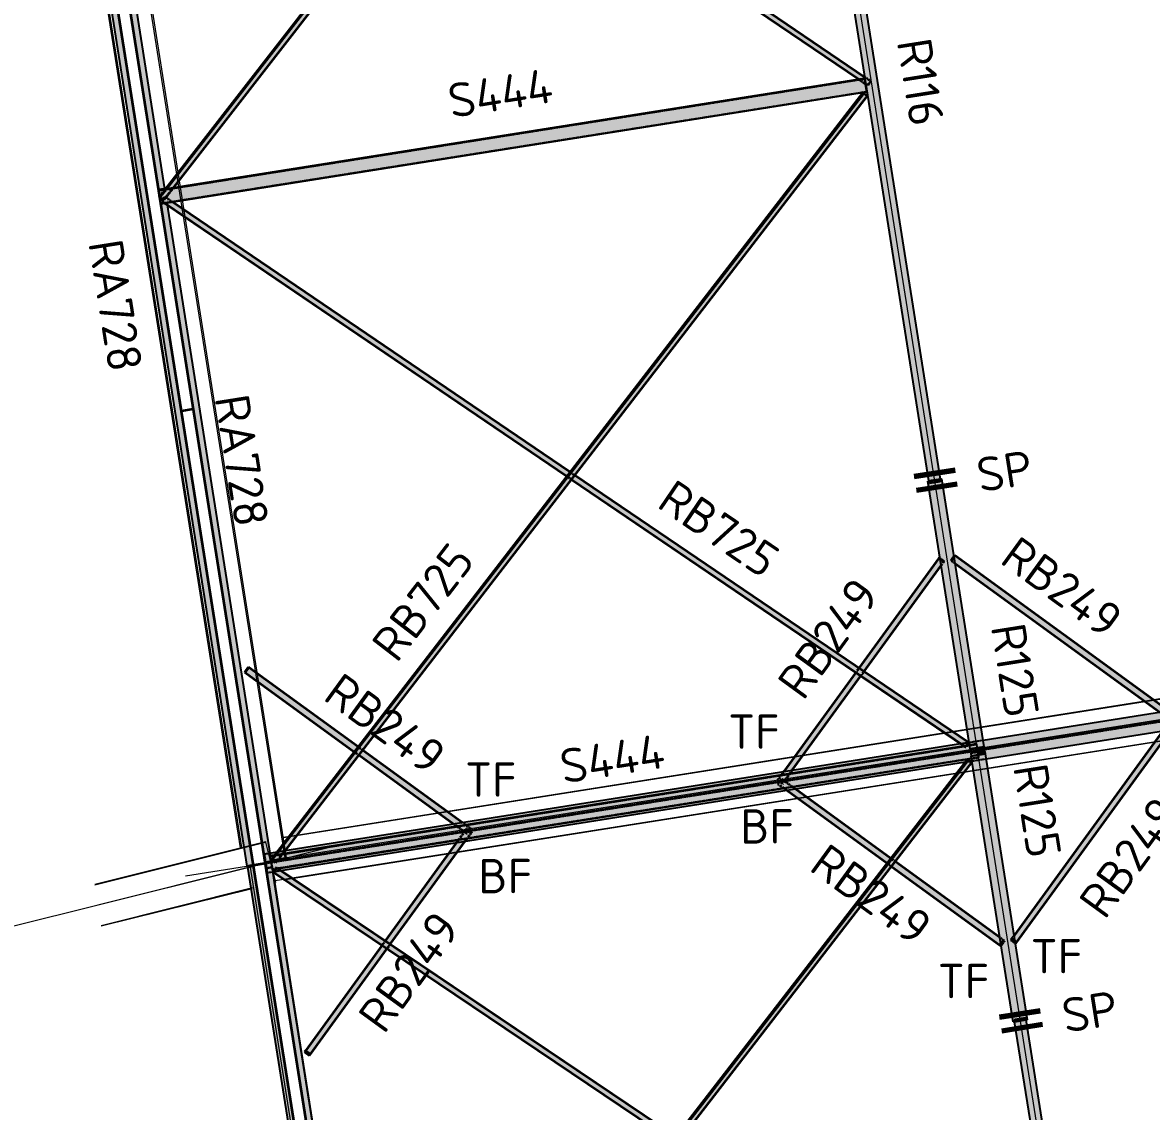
# Model space of a CAD drawing. Header units: millimetres. Extents: x 665 to 246729, y 5858 to 4056708.
# Drawn here: x 29510 to 45944, y 4015162 to 4031016 of the extents above; entities that cross this region are included whole.
import ezdxf

# ---------------------------------------------------------------- set-up
doc = ezdxf.new("R2010")
doc.units = ezdxf.units.MM
doc.linetypes.add('Dash', pattern=[7, 5, -2])
for name, color, linetype, lineweight in [('A-000-T_TEXT', 231, 'Continuous', 13), ('A-200-M_WALL_EXT', 113, 'Continuous', 13), ('A-270-M_ROOF', 132, 'Continuous', 13), ('S-280-A_STRUCT_FRAME', 2, 'Continuous', 18), ('S-280-M_STRUCT_FRAME', 12, 'Continuous', 13), ('Z-000-T_TEXT', 131, 'Continuous', 25), ('Z-030-M_GRID', 191, 'Continuous', 13)]:
    doc.layers.add(name, color=color, linetype=linetype, lineweight=lineweight)
doc.styles.add('ISOCPEUR_3', font='isocpeur.ttf', dxfattribs={"height": 500})

# ---------------------------------------------------------------- blocks, each defined once
blk = doc.blocks.new('Ridge Capping - Ridge Capping-1882401-S6_001 - UPPER ROOF FRAMING - PART 3')
at = {"layer": 'A-270-M_ROOF', "color": 253, "lineweight": 5}
for p, q in [((-2322602, 4019156), (-2233048, 4033309)), ((-2322601, 4019148), (-2233037, 4033303)), ((-2232990, 4033007), (-2322795, 4018815)), ((-2322722, 4018524), (-2232943, 4032712)), ((-2322607, 4018534), (-2232952, 4032702)), ((-2325349, 4018471), (-2322863, 4019090)), ((-2325348, 4018463), (-2322861, 4019083)), ((-2322863, 4019090), (-2322861, 4019083)), ((-2322861, 4019083), (-2322789, 4018793)), ((-2323096, 4018717), (-2325301, 4018167)), ((-2322789, 4018793), (-2322792, 4018793)), ((-2322789, 4018793), (-2322717, 4018502)), ((-2325254, 4017870), (-2323049, 4018420)), ((-2325253, 4017862), (-2323057, 4018409)), ((-2322742, 4018496), (-2322717, 4018502)), ((-2322738, 4018489), (-2322715, 4018495)), ((-2322717, 4018502), (-2322715, 4018495))]:
    blk.add_line(p, q, dxfattribs=at)
blk = doc.blocks.new('Roof Gutters1 - Roof Gutters-1884510-S6_001 - UPPER ROOF FRAMING - PART 3')
at = {"layer": 'A-270-M_ROOF', "color": 253, "lineweight": 5}
for p, q in [((-2326039, 4036756), (-2326019, 4036760)), ((-2326019, 4036760), (-2325425, 4036854)), ((-2323207, 4019005), (-2326019, 4036760)), ((-2325425, 4036854), (-2325405, 4036856)), ((-2322574, 4018852), (-2325425, 4036854)), ((-2322554, 4018854), (-2325405, 4036856)), ((-2323226, 4019000), (-2325460, 4033101)), ((-2322795, 4018817), (-2322575, 4018852)), ((-2322574, 4018852), (-2322795, 4018817)), ((-2322575, 4018852), (-2322556, 4018854)), ((-2322554, 4018854), (-2322574, 4018852))]:
    blk.add_line(p, q, dxfattribs=at)
blk = doc.blocks.new('Roof Gutters3 - Roof Gutters-1885272-S6_001 - UPPER ROOF FRAMING - PART 3')
at = {"layer": 'A-270-M_ROOF', "color": 253, "lineweight": 5}
for p, q in [((-2323118, 4018741), (-2323091, 4018745)), ((-2323090, 4018745), (-2323108, 4018743)), ((-2323091, 4018745), (-2322786, 4018794)), ((-2323091, 4018745), (-2322211, 4013193)), ((-2322911, 4018774), (-2323090, 4018745)), ((-2322790, 4018797), (-2322789, 4018793)), ((-2322786, 4018794), (-2322787, 4018797)), ((-2322786, 4018794), (-2322739, 4018497)), ((-2322739, 4018497), (-2321907, 4013242))]:
    blk.add_line(p, q, dxfattribs=at)
blk = doc.blocks.new('25021-APA-ZZ-ZZ-M3-AR-000001_V3_rvt-1-S6_001 - UPPER ROOF FRAMING - PART 3')
at = {"layer": 'A-270-M_ROOF', "color": 253, "lineweight": 5}
for name in ['Roof Gutters3 - Roof Gutters-1885272-S6_001 - UPPER ROOF FRAMING - PART 3', 'Roof Gutters1 - Roof Gutters-1884510-S6_001 - UPPER ROOF FRAMING - PART 3', 'Ridge Capping - Ridge Capping-1882401-S6_001 - UPPER ROOF FRAMING - PART 3']:
    blk.add_blockref(name, (0, 0), dxfattribs=at)
blk = doc.blocks.new('NRP_Framing-Steel-SHS - S444 - 200x200x6_0SHS-3938694-S6_001 - UPPER ROOF FRAMING - PART 3')
at = {"layer": 'S-280-M_STRUCT_FRAME', "linetype": 'Dash', "lineweight": 25}
for p, q in [((5206, 94), (-5195, 94)), ((5206, -94), (-5195, -94))]:
    blk.add_line(p, q, dxfattribs=at)
blk = doc.blocks.new('NRP_Framing-Steel-EA - RA728 - 90x90x8EA-4104764-S6_001 - UPPER ROOF FRAMING - PART 3')
at = {"layer": 'S-280-M_STRUCT_FRAME', "linetype": 'Dash', "lineweight": 25}
blk.add_hatch(color=256, dxfattribs=at).paths.add_polyline_path([(-2323128, 4018732), (-2323039, 4018746), (-2325860, 4036557), (-2325949, 4036543), (-2323158, 4018920)])
at = {"layer": 'S-280-M_STRUCT_FRAME', "lineweight": 25}
for p, q in [((-2325949, 4036543), (-2325860, 4036557)), ((-2323128, 4018732), (-2325949, 4036543)), ((-2325860, 4036557), (-2324087, 4025364)), ((-2323039, 4018746), (-2323128, 4018732)), ((-2323128, 4018731), (-2323047, 4018744)), ((-2323128, 4018732), (-2323128, 4018731))]:
    blk.add_line(p, q, dxfattribs=at)
at = {"layer": 'S-280-M_STRUCT_FRAME', "linetype": 'Dash', "lineweight": 25}
for p, q in [((-2323047, 4018744), (-2323046, 4018737)), ((-2323046, 4018737), (-2323038, 4018738))]:
    blk.add_line(p, q, dxfattribs=at)
blk = doc.blocks.new('NRP_Framing-Steel-SHS - S444 - 200x200x6_0SHS-3931559-S6_001 - UPPER ROOF FRAMING - PART 3')
at = {"layer": 'S-280-M_STRUCT_FRAME', "linetype": 'Dash', "lineweight": 25}
for p, q in [((-5101, 94), (-5204, 94)), ((5204, 94), (-5100, 94)), ((-5101, -94), (-5204, -94)), ((5204, -94), (-5100, -94))]:
    blk.add_line(p, q, dxfattribs=at)
blk = doc.blocks.new('NRP_Framing-Steel-EA - RB725 - 75x75x8EA-3938871-S6_001 - UPPER ROOF FRAMING - PART 3')
at = {"layer": 'S-280-M_STRUCT_FRAME', "linetype": 'Dash', "lineweight": 35}
for points in [[(-2324321, 4028591), (-2324309, 4028593), (-2315695, 4039696), (-2315702, 4039701), (-2323071, 4030203)], [(-2324309, 4028593), (-2324303, 4028594), (-2315695, 4039690), (-2315695, 4039696), (-2323060, 4030203)], [(-2324303, 4028594), (-2324207, 4028609), (-2315642, 4039649), (-2315695, 4039689), (-2323055, 4030203)], [(-2324207, 4028609), (-2324206, 4028609), (-2323260, 4029830)]]:
    blk.add_hatch(color=132, dxfattribs=at).paths.add_polyline_path(points)
at = {"layer": 'S-280-M_STRUCT_FRAME', "color": 133, "lineweight": 35}
for p, q in [((-2315702, 4039701), (-2324321, 4028591)), ((-2315695, 4039696), (-2324309, 4028593)), ((-2315695, 4039690), (-2324303, 4028594)), ((-2315642, 4039649), (-2324207, 4028609)), ((-2315641, 4039648), (-2324206, 4028609)), ((-2315702, 4039701), (-2315695, 4039696)), ((-2315695, 4039696), (-2315695, 4039690)), ((-2315695, 4039690), (-2315642, 4039649)), ((-2315642, 4039649), (-2315641, 4039648)), ((-2324404, 4028484), (-2324406, 4028481)), ((-2324403, 4028479), (-2324406, 4028481)), ((-2324406, 4028481), (-2324405, 4028475)), ((-2324405, 4028475), (-2324402, 4028473))]:
    blk.add_line(p, q, dxfattribs=at)
at = {"layer": 'S-280-M_STRUCT_FRAME', "color": 133, "linetype": 'Dash', "lineweight": 35}
for p, q in [((-2324321, 4028591), (-2324404, 4028484)), ((-2324303, 4028594), (-2324399, 4028471)), ((-2324309, 4028593), (-2324399, 4028477)), ((-2324207, 4028609), (-2324346, 4028430)), ((-2324206, 4028609), (-2324345, 4028429)), ((-2324399, 4028477), (-2324403, 4028479)), ((-2324402, 4028473), (-2324345, 4028429)), ((-2324399, 4028471), (-2324399, 4028477)), ((-2324346, 4028430), (-2324399, 4028471)), ((-2324345, 4028429), (-2324346, 4028430))]:
    blk.add_line(p, q, dxfattribs=at)
blk = doc.blocks.new('NRP_Framing-Steel-EA - RB725 - 75x75x8EA-3939197-S6_001 - UPPER ROOF FRAMING - PART 3')
at = {"layer": 'S-280-M_STRUCT_FRAME', "linetype": 'Dash', "lineweight": 35}
h = blk.add_hatch(color=132, dxfattribs=at)
h.paths.add_polyline_path([(-2314118, 4030117), (-2314135, 4030218), (-2319914, 4034141), (-2319960, 4034082), (-2314226, 4030190), (-2314145, 4030203), (-2314134, 4030127)])
h.paths.add_polyline_path([(-2320026, 4034127), (-2319980, 4034186), (-2325759, 4038108), (-2325867, 4038091), (-2321424, 4035076)])
h = blk.add_hatch(color=132, dxfattribs=at)
h.paths.add_polyline_path([(-2314118, 4030116), (-2314118, 4030117), (-2314133, 4030127)])
h.paths.add_polyline_path([(-2314226, 4030190), (-2314226, 4030190), (-2314245, 4030203)])
h.paths.add_polyline_path([(-2320026, 4034126), (-2320026, 4034127), (-2321424, 4035075)])
h.paths.add_polyline_path([(-2325852, 4038080), (-2325853, 4038082), (-2325854, 4038082)])
at = {"layer": 'S-280-M_STRUCT_FRAME', "color": 133, "linetype": 'Dash', "lineweight": 35}
for p, q in [((-2325910, 4038120), (-2325868, 4038182)), ((-2325910, 4038120), (-2325910, 4038120)), ((-2325910, 4038120), (-2325867, 4038091)), ((-2325910, 4038120), (-2325868, 4038091)), ((-2325759, 4038108), (-2325868, 4038182)), ((-2325852, 4038080), (-2325831, 4038066)), ((-2320026, 4034127), (-2319960, 4034082)), ((-2319915, 4034141), (-2319980, 4034186)), ((-2320026, 4034126), (-2319961, 4034082)), ((-2314226, 4030190), (-2314134, 4030127)), ((-2314226, 4030190), (-2314133, 4030127)), ((-2314052, 4030163), (-2314134, 4030218)), ((-2314118, 4030117), (-2314094, 4030101)), ((-2314118, 4030116), (-2314094, 4030100)), ((-2314052, 4030163), (-2314094, 4030101)), ((-2314094, 4030100), (-2314056, 4030155)), ((-2314094, 4030101), (-2314094, 4030100)), ((-2314059, 4030152), (-2314056, 4030149)), ((-2314056, 4030149), (-2314051, 4030156)), ((-2314056, 4030155), (-2314056, 4030149)), ((-2314051, 4030156), (-2314052, 4030163))]:
    blk.add_line(p, q, dxfattribs=at)
at = {"layer": 'S-280-M_STRUCT_FRAME', "color": 133, "lineweight": 35}
for p, q in [((-2325867, 4038091), (-2320026, 4034127)), ((-2325867, 4038091), (-2325852, 4038080)), ((-2319980, 4034186), (-2325759, 4038108)), ((-2325831, 4038066), (-2320026, 4034126)), ((-2314135, 4030218), (-2319914, 4034141)), ((-2319961, 4034082), (-2314226, 4030190)), ((-2319960, 4034082), (-2314226, 4030190)), ((-2314134, 4030127), (-2314118, 4030117)), ((-2314133, 4030127), (-2314118, 4030116))]:
    blk.add_line(p, q, dxfattribs=at)
blk = doc.blocks.new('NRP_Framing-Steel-EA - RB725 - 75x75x8EA-3936944-S6_001 - UPPER ROOF FRAMING - PART 3')
at = {"layer": 'S-280-M_STRUCT_FRAME', "linetype": 'Dash', "lineweight": 35}
h = blk.add_hatch(color=132, dxfattribs=at)
h.paths.add_polyline_path([(-2311123, 4010819), (-2311081, 4010881), (-2316828, 4014751), (-2316873, 4014692), (-2311956, 4011380)])
h.paths.add_polyline_path([(-2316936, 4014734), (-2316890, 4014793), (-2322688, 4018698), (-2322712, 4018694), (-2322745, 4018646), (-2318997, 4016122)])
h = blk.add_hatch(color=132, dxfattribs=at)
h.paths.add_polyline_path([(-2311081, 4010881), (-2311082, 4010888), (-2316825, 4014755), (-2316828, 4014751), (-2311956, 4011470)])
h.paths.add_polyline_path([(-2316890, 4014793), (-2316887, 4014797), (-2322681, 4018699), (-2322688, 4018698), (-2321256, 4017733)])
at = {"layer": 'S-280-M_STRUCT_FRAME', "color": 133, "lineweight": 35}
for p, q in [((-2322713, 4018694), (-2322745, 4018646)), ((-2322745, 4018646), (-2322712, 4018694)), ((-2316890, 4014793), (-2322688, 4018698)), ((-2322681, 4018699), (-2316887, 4014797)), ((-2322745, 4018646), (-2322745, 4018646)), ((-2322745, 4018646), (-2316936, 4014734)), ((-2311081, 4010881), (-2316828, 4014751)), ((-2316825, 4014755), (-2311082, 4010888)), ((-2316873, 4014692), (-2311123, 4010819)), ((-2311081, 4010881), (-2311123, 4010819)), ((-2311082, 4010888), (-2311081, 4010881))]:
    blk.add_line(p, q, dxfattribs=at)
at = {"layer": 'S-280-M_STRUCT_FRAME', "color": 133, "linetype": 'Dash', "lineweight": 35}
for p, q in [((-2322708, 4018702), (-2322713, 4018694)), ((-2322712, 4018694), (-2322703, 4018708)), ((-2322704, 4018714), (-2322708, 4018708)), ((-2322708, 4018708), (-2322708, 4018702)), ((-2322703, 4018708), (-2322704, 4018714)), ((-2322704, 4018714), (-2322681, 4018699)), ((-2322688, 4018698), (-2322703, 4018708)), ((-2316828, 4014751), (-2316890, 4014793)), ((-2316887, 4014797), (-2316825, 4014755)), ((-2316936, 4014734), (-2316874, 4014692))]:
    blk.add_line(p, q, dxfattribs=at)
blk = doc.blocks.new('NRP_Framing-Steel-EA - RB725 - 75x75x8EA-3965456-S6_001 - UPPER ROOF FRAMING - PART 3')
at = {"layer": 'S-280-M_STRUCT_FRAME', "linetype": 'Dash', "lineweight": 35}
h = blk.add_hatch(color=132, dxfattribs=at)
h.paths.add_polyline_path([(-2321326, 4009049), (-2321326, 4009050), (-2321327, 4009056)])
h.paths.add_polyline_path([(-2321224, 4009190), (-2321217, 4009191), (-2312641, 4020280), (-2312642, 4020286), (-2320724, 4009836)])
for points in [[(-2321217, 4009191), (-2321205, 4009193), (-2312635, 4020275), (-2312641, 4020280), (-2320718, 4009836)], [(-2321205, 4009193), (-2321115, 4009207), (-2312583, 4020240), (-2312636, 4020280), (-2312635, 4020275), (-2320708, 4009836)], [(-2312583, 4020240), (-2312583, 4020240), (-2312642, 4020286), (-2312641, 4020280), (-2312635, 4020275), (-2312636, 4020280), (-2312588, 4020244)]]:
    blk.add_hatch(color=132, dxfattribs=at).paths.add_polyline_path(points)
at = {"layer": 'S-280-M_STRUCT_FRAME', "color": 133, "lineweight": 35}
for p, q in [((-2321224, 4009190), (-2312642, 4020286)), ((-2312641, 4020280), (-2321217, 4009191)), ((-2312635, 4020275), (-2321205, 4009193)), ((-2312583, 4020240), (-2321115, 4009207)), ((-2312642, 4020286), (-2312641, 4020280)), ((-2312583, 4020240), (-2312642, 4020286)), ((-2312641, 4020280), (-2312635, 4020275)), ((-2312635, 4020275), (-2312636, 4020280)), ((-2312636, 4020280), (-2312583, 4020240)), ((-2312583, 4020240), (-2312583, 4020240)), ((-2321326, 4009049), (-2321327, 4009056))]:
    blk.add_line(p, q, dxfattribs=at)
at = {"layer": 'S-280-M_STRUCT_FRAME', "color": 133, "linetype": 'Dash', "lineweight": 35}
for p, q in [((-2321327, 4009056), (-2321224, 4009190)), ((-2321217, 4009191), (-2321326, 4009049)), ((-2321205, 4009193), (-2321320, 4009045)), ((-2321115, 4009207), (-2321268, 4009010)), ((-2321320, 4009045), (-2321326, 4009049)), ((-2321268, 4009010), (-2321317, 4009048))]:
    blk.add_line(p, q, dxfattribs=at)
blk = doc.blocks.new('NRP_Framing-Steel-EA - RB725 - 75x75x8EA-3938695-S6_001 - UPPER ROOF FRAMING - PART 3')
at = {"layer": 'S-280-M_STRUCT_FRAME', "linetype": 'Dash', "lineweight": 35}
for points in [[(-2322729, 4018894), (-2322718, 4018896), (-2314155, 4029995), (-2314159, 4029998), (-2314164, 4029997), (-2321481, 4020512)], [(-2322718, 4018896), (-2322712, 4018897), (-2314154, 4029989), (-2314155, 4029995), (-2322715, 4018900)], [(-2322712, 4018897), (-2322616, 4018912), (-2314101, 4029948), (-2314155, 4029988), (-2321465, 4020512)], [(-2322616, 4018912), (-2322615, 4018912), (-2321500, 4020357)]]:
    blk.add_hatch(color=132, dxfattribs=at).paths.add_polyline_path(points)
at = {"layer": 'S-280-M_STRUCT_FRAME', "color": 133, "lineweight": 35}
for p, q in [((-2314164, 4029997), (-2322729, 4018894)), ((-2314155, 4029995), (-2322718, 4018896)), ((-2314154, 4029989), (-2322712, 4018897)), ((-2314101, 4029948), (-2322616, 4018912)), ((-2314101, 4029948), (-2322615, 4018912)), ((-2314159, 4029998), (-2314155, 4029995)), ((-2314155, 4029995), (-2314154, 4029989)), ((-2314154, 4029989), (-2314101, 4029948)), ((-2314101, 4029948), (-2314101, 4029948))]:
    blk.add_line(p, q, dxfattribs=at)
at = {"layer": 'S-280-M_STRUCT_FRAME', "color": 133, "linetype": 'Dash', "lineweight": 35}
for p, q in [((-2314162, 4030000), (-2314164, 4029997)), ((-2314162, 4030000), (-2314159, 4029998)), ((-2322729, 4018894), (-2322775, 4018835)), ((-2322718, 4018896), (-2322769, 4018830)), ((-2322712, 4018897), (-2322768, 4018824)), ((-2322615, 4018912), (-2322715, 4018783)), ((-2322616, 4018912), (-2322715, 4018783)), ((-2322769, 4018830), (-2322775, 4018835)), ((-2322775, 4018835), (-2322774, 4018828)), ((-2322774, 4018828), (-2322715, 4018783)), ((-2322768, 4018824), (-2322769, 4018830)), ((-2322715, 4018783), (-2322768, 4018824)), ((-2322715, 4018783), (-2322715, 4018783))]:
    blk.add_line(p, q, dxfattribs=at)
blk = doc.blocks.new('NRP_Framing-Steel-EA - RB725 - 75x75x8EA-3964585-S6_001 - UPPER ROOF FRAMING - PART 3')
at = {"layer": 'S-280-M_STRUCT_FRAME', "linetype": 'Dash', "lineweight": 35}
h = blk.add_hatch(color=132, dxfattribs=at)
h.paths.add_polyline_path([(-2312693, 4020484), (-2312657, 4020489), (-2312629, 4020531), (-2318362, 4024424), (-2318408, 4024365), (-2312735, 4020512)])
h.paths.add_polyline_path([(-2318474, 4024410), (-2318428, 4024469), (-2324222, 4028404), (-2324330, 4028387), (-2320794, 4025985)])
h = blk.add_hatch(color=132, dxfattribs=at)
h.paths.add_polyline_path([(-2312694, 4020483), (-2312693, 4020484), (-2312736, 4020512)])
h.paths.add_polyline_path([(-2318474, 4024409), (-2318474, 4024410), (-2320795, 4025985)])
for points in [[(-2312657, 4020489), (-2312657, 4020489), (-2312633, 4020523), (-2312632, 4020518), (-2312628, 4020524), (-2312629, 4020531), (-2312641, 4020512)], [(-2312632, 4020518), (-2312633, 4020523), (-2312636, 4020520), (-2312633, 4020518)]]:
    blk.add_hatch(color=132, dxfattribs=at).paths.add_polyline_path(points)
at = {"layer": 'S-280-M_STRUCT_FRAME', "color": 133, "linetype": 'Dash', "lineweight": 35}
for p, q in [((-2324373, 4028416), (-2324331, 4028478)), ((-2324373, 4028416), (-2324373, 4028416)), ((-2324373, 4028416), (-2324330, 4028387)), ((-2324373, 4028416), (-2324294, 4028362)), ((-2324222, 4028404), (-2324331, 4028478)), ((-2318363, 4024425), (-2318428, 4024469)), ((-2318474, 4024410), (-2318408, 4024365)), ((-2318474, 4024409), (-2318409, 4024365)), ((-2312657, 4020489), (-2312671, 4020469)), ((-2312671, 4020468), (-2312657, 4020489)), ((-2312694, 4020483), (-2312671, 4020468)), ((-2312693, 4020484), (-2312671, 4020469)), ((-2312671, 4020469), (-2312671, 4020468))]:
    blk.add_line(p, q, dxfattribs=at)
at = {"layer": 'S-280-M_STRUCT_FRAME', "color": 133, "lineweight": 35}
for p, q in [((-2324330, 4028387), (-2318474, 4024410)), ((-2318428, 4024469), (-2324222, 4028404)), ((-2324294, 4028362), (-2318474, 4024409)), ((-2318409, 4024365), (-2312694, 4020483)), ((-2318408, 4024365), (-2312693, 4020484)), ((-2312629, 4020531), (-2318363, 4024425)), ((-2312629, 4020531), (-2312657, 4020489)), ((-2312657, 4020489), (-2312633, 4020523)), ((-2312636, 4020520), (-2312632, 4020518)), ((-2312633, 4020523), (-2312632, 4020518)), ((-2312632, 4020518), (-2312628, 4020524)), ((-2312628, 4020524), (-2312629, 4020531))]:
    blk.add_line(p, q, dxfattribs=at)
blk = doc.blocks.new('NRP_Framing-Steel-PFC - R308 - 250PFC-4012580-S6_001 - UPPER ROOF FRAMING - PART 3')
at = {"layer": 'S-280-M_STRUCT_FRAME', "linetype": 'Dash', "lineweight": 25}
for points in [[(-2323124, 4018718), (-2323043, 4018732), (-2323047, 4018742), (-2323126, 4018729)], [(-2323124, 4018717), (-2323035, 4018731), (-2323039, 4018743), (-2323045, 4018741), (-2323043, 4018731), (-2323124, 4018718)], [(-2319216, 3994041), (-2319127, 3994055), (-2323035, 4018731), (-2323124, 4018717), (-2320438, 4001762)]]:
    blk.add_hatch(color=256, dxfattribs=at).paths.add_polyline_path(points)
at = {"layer": 'S-280-M_STRUCT_FRAME', "lineweight": 25}
for p, q in [((-2323047, 4018743), (-2323126, 4018730)), ((-2323126, 4018729), (-2323046, 4018742)), ((-2323126, 4018730), (-2323126, 4018729)), ((-2323126, 4018729), (-2323124, 4018718)), ((-2323043, 4018731), (-2323124, 4018718)), ((-2323124, 4018717), (-2323035, 4018731)), ((-2323124, 4018718), (-2323124, 4018717)), ((-2323124, 4018717), (-2319216, 3994041)), ((-2323045, 4018742), (-2323043, 4018731)), ((-2323035, 4018731), (-2323037, 4018744)), ((-2319127, 3994055), (-2323035, 4018731))]:
    blk.add_line(p, q, dxfattribs=at)
at = {"layer": 'S-280-M_STRUCT_FRAME', "linetype": 'Dash', "lineweight": 25}
for p, q in [((-2323037, 4018744), (-2323046, 4018743)), ((-2323046, 4018742), (-2323045, 4018742))]:
    blk.add_line(p, q, dxfattribs=at)
blk = doc.blocks.new('NRP_Framing-Steel-WB - TB136 - 800WB146-4252456-S6_001 - UPPER ROOF FRAMING - PART 3')
at = {"layer": 'S-280-M_STRUCT_FRAME', "linetype": 'Dash', "lineweight": 25}
h = blk.add_hatch(color=256, dxfattribs=at)
h.paths.add_polyline_path([(-10366, -138), (-10349, -138), (-10317, -103), (-10366, -103), (-10365, 97), (-10302, 97), (-10259, 137), (-10366, 137), (-10366, -106)])
h.paths.add_polyline_path([(-10249, -138), (-155, -138), (-121, -107), (-92, -138), (-61, -138), (-61, -103), (-10286, -103), (-10269, -118)])
h.paths.add_polyline_path([(-10186, 97), (-142, 97), (-185, 137), (-10143, 137)])
h.paths.add_polyline_path([(148, -138), (10406, -138), (10406, 137), (148, 137), (148, -7), (43, -7), (43, -20), (148, -22), (148, -100)])
h.paths.add_polyline_path([(-104, 97), (-61, 97), (-61, 137), (-73, 136), (-70, 133), (-72, 125), (-77, 122), (-79, 124), (-91, 111)])
for p, q in [((-10443, -138), (-10443, 137)), ((-10443, 137), (-10366, 137)), ((148, 5), (-10443, 5)), ((-10259, 137), (-10143, 137)), ((-185, 137), (-75, 137)), ((-61, 137), (148, 137)), ((10406, 5), (148, 5)), ((148, -5), (-10443, -5)), ((-10443, -138), (-10366, -138)), ((-10349, -138), (-10249, -138)), ((-155, -138), (-93, -138)), ((-61, -138), (148, -138)), ((10406, -5), (148, -5))]:
    blk.add_line(p, q, dxfattribs=at)
at = {"layer": 'S-280-M_STRUCT_FRAME', "lineweight": 25}
for p, q in [((-10366, 137), (-10259, 137)), ((-10143, 137), (-185, 137)), ((-75, 137), (-61, 137)), ((148, 137), (10406, 137)), ((-10366, -138), (-10349, -138)), ((-10249, -138), (-155, -138)), ((-93, -138), (-61, -138)), ((148, -138), (10406, -138))]:
    blk.add_line(p, q, dxfattribs=at)
blk = doc.blocks.new('NRP_Framing-Steel-SHS - RB429 - 89x89x5_0SHS-4261503-S6_001 - UPPER ROOF FRAMING - PART 3')
at = {"layer": 'S-280-M_STRUCT_FRAME', "linetype": 'Dash', "lineweight": 35}
h = blk.add_hatch(color=132, dxfattribs=at)
h.paths.add_polyline_path([(-2323159, 4021554), (-2323106, 4021626), (-2323111, 4021629), (-2323163, 4021557)])
h.paths.add_polyline_path([(-2323156, 4021558), (-2323160, 4021561), (-2323114, 4021625), (-2323110, 4021622)])
h = blk.add_hatch(color=132, dxfattribs=at)
h.paths.add_polyline_path([(-2320123, 4019348), (-2319998, 4019368), (-2321450, 4020422), (-2321504, 4020352), (-2320610, 4019702)])
h.paths.add_polyline_path([(-2321569, 4020399), (-2321514, 4020469), (-2323106, 4021626), (-2323159, 4021554), (-2321717, 4020506)])
blk.add_hatch(color=132, dxfattribs=at).paths.add_polyline_path([(-2323156, 4021558), (-2323111, 4021623), (-2323114, 4021625), (-2323159, 4021560)])
at = {"layer": 'S-280-M_STRUCT_FRAME', "color": 133, "lineweight": 35}
for p, q in [((-2323111, 4021629), (-2323163, 4021557)), ((-2323163, 4021557), (-2323159, 4021554)), ((-2323160, 4021561), (-2323114, 4021625)), ((-2323156, 4021558), (-2323160, 4021561)), ((-2323159, 4021554), (-2323106, 4021626)), ((-2323159, 4021554), (-2321569, 4020399)), ((-2323110, 4021622), (-2323156, 4021558)), ((-2323114, 4021625), (-2323110, 4021622)), ((-2323106, 4021626), (-2323111, 4021629)), ((-2321514, 4020469), (-2323106, 4021626)), ((-2321505, 4020352), (-2320123, 4019348)), ((-2319998, 4019368), (-2321450, 4020423))]:
    blk.add_line(p, q, dxfattribs=at)
at = {"layer": 'S-280-M_STRUCT_FRAME', "color": 133, "linetype": 'Dash', "lineweight": 35}
for p, q in [((-2323156, 4021558), (-2323156, 4021558)), ((-2323109, 4021622), (-2323110, 4021622)), ((-2321569, 4020399), (-2321505, 4020352)), ((-2321450, 4020423), (-2321514, 4020469)), ((-2320123, 4019348), (-2319927, 4019206)), ((-2319875, 4019278), (-2319998, 4019368)), ((-2319875, 4019278), (-2319927, 4019206))]:
    blk.add_line(p, q, dxfattribs=at)
blk = doc.blocks.new('NRP_Framing-Steel-SHS - RB429 - 89x89x5_0SHS-4262965-S6_001 - UPPER ROOF FRAMING - PART 3')
at = {"layer": 'S-280-M_STRUCT_FRAME', "linetype": 'Dash', "lineweight": 35}
h = blk.add_hatch(color=132, dxfattribs=at)
h.paths.add_polyline_path([(-2322209, 4015993), (-2321091, 4017532), (-2321165, 4017582), (-2322281, 4016046)])
h.paths.add_polyline_path([(-2321045, 4017597), (-2319955, 4019096), (-2320080, 4019076), (-2321118, 4017646)])
h = blk.add_hatch(color=132, dxfattribs=at)
h.paths.add_polyline_path([(-2322221, 4015977), (-2322209, 4015993), (-2322281, 4016046), (-2322293, 4016030), (-2322243, 4015993)])
h.paths.add_polyline_path([(-2322225, 4015981), (-2322288, 4016028), (-2322278, 4016042), (-2322214, 4015996), (-2322216, 4015992)])
blk.add_hatch(color=132, dxfattribs=at).paths.add_polyline_path([(-2322225, 4015981), (-2322214, 4015996), (-2322278, 4016042), (-2322288, 4016028), (-2322232, 4015986)])
at = {"layer": 'S-280-M_STRUCT_FRAME', "color": 133, "linetype": 'Dash', "lineweight": 35}
for p, q in [((-2319933, 4019278), (-2320080, 4019076)), ((-2319955, 4019096), (-2319861, 4019225)), ((-2319933, 4019278), (-2319861, 4019225)), ((-2321119, 4017646), (-2321165, 4017582)), ((-2321091, 4017532), (-2321045, 4017597))]:
    blk.add_line(p, q, dxfattribs=at)
at = {"layer": 'S-280-M_STRUCT_FRAME', "color": 133, "lineweight": 35}
for p, q in [((-2320080, 4019076), (-2321118, 4017646)), ((-2321045, 4017597), (-2319955, 4019096)), ((-2321165, 4017582), (-2322281, 4016046)), ((-2322209, 4015993), (-2321091, 4017532)), ((-2322281, 4016046), (-2322293, 4016030)), ((-2322293, 4016030), (-2322221, 4015977)), ((-2322288, 4016028), (-2322278, 4016042)), ((-2322225, 4015981), (-2322288, 4016028)), ((-2322209, 4015993), (-2322281, 4016046)), ((-2322278, 4016042), (-2322214, 4015996)), ((-2322214, 4015996), (-2322225, 4015981)), ((-2322221, 4015977), (-2322209, 4015993))]:
    blk.add_line(p, q, dxfattribs=at)
blk = doc.blocks.new('NRP_Framing-Steel-SHS - RB429 - 89x89x5_0SHS-V1-S6_001 - UPPER ROOF FRAMING - PART 3')
at = {"layer": 'S-280-M_STRUCT_FRAME', "linetype": 'Dash', "lineweight": 35}
for points in [[(-2312837, 4023238), (-2312829, 4023252), (-2312832, 4023254), (-2312838, 4023246), (-2312837, 4023240)], [(-2312837, 4023238), (-2312825, 4023254), (-2312829, 4023258), (-2312832, 4023254), (-2312828, 4023250), (-2312837, 4023238)], [(-2309841, 4020977), (-2309716, 4020996), (-2312825, 4023254), (-2312837, 4023238), (-2312821, 4023142), (-2310328, 4021330)]]:
    blk.add_hatch(color=132, dxfattribs=at).paths.add_polyline_path(points)
at = {"layer": 'S-280-M_STRUCT_FRAME', "color": 133, "linetype": 'Dash', "lineweight": 35}
for p, q in [((-2312838, 4023246), (-2312882, 4023186)), ((-2312882, 4023186), (-2312877, 4023182)), ((-2312878, 4023190), (-2312838, 4023246)), ((-2312874, 4023187), (-2312878, 4023190)), ((-2312877, 4023182), (-2312837, 4023238)), ((-2312877, 4023182), (-2312821, 4023142)), ((-2312837, 4023238), (-2312874, 4023187)), ((-2312874, 4023186), (-2312874, 4023187)), ((-2312827, 4023250), (-2312828, 4023250)), ((-2309593, 4020907), (-2309716, 4020996)), ((-2309841, 4020976), (-2309645, 4020835)), ((-2309593, 4020907), (-2309645, 4020835))]:
    blk.add_line(p, q, dxfattribs=at)
at = {"layer": 'S-280-M_STRUCT_FRAME', "color": 133, "lineweight": 35}
for p, q in [((-2312829, 4023258), (-2312838, 4023246)), ((-2312838, 4023246), (-2312832, 4023254)), ((-2312837, 4023238), (-2312825, 4023254)), ((-2312828, 4023250), (-2312837, 4023238)), ((-2312832, 4023254), (-2312828, 4023250)), ((-2312825, 4023254), (-2312829, 4023258)), ((-2309716, 4020996), (-2312825, 4023254)), ((-2312821, 4023142), (-2309841, 4020977))]:
    blk.add_line(p, q, dxfattribs=at)
blk = doc.blocks.new('NRP_Framing-Steel-SHS - RB429 - 89x89x5_0SHS-4261496-S6_001 - UPPER ROOF FRAMING - PART 3')
at = {"layer": 'S-280-M_STRUCT_FRAME', "linetype": 'Dash', "lineweight": 35}
for points in [[(-2311927, 4017622), (-2309673, 4020725), (-2309798, 4020705), (-2311963, 4017724), (-2311950, 4017639)], [(-2311942, 4017610), (-2311932, 4017624), (-2311949, 4017637), (-2311945, 4017612)], [(-2311939, 4017606), (-2311927, 4017622), (-2311932, 4017624), (-2311942, 4017610), (-2311945, 4017611)]]:
    blk.add_hatch(color=132, dxfattribs=at).paths.add_polyline_path(points)
at = {"layer": 'S-280-M_STRUCT_FRAME', "color": 133, "linetype": 'Dash', "lineweight": 35}
for p, q in [((-2309652, 4020906), (-2309798, 4020705)), ((-2309673, 4020725), (-2309580, 4020854)), ((-2309652, 4020906), (-2309580, 4020854)), ((-2311963, 4017724), (-2311999, 4017675)), ((-2311999, 4017675), (-2312011, 4017659)), ((-2312011, 4017659), (-2311945, 4017611)), ((-2312006, 4017657), (-2311996, 4017671)), ((-2311946, 4017612), (-2312006, 4017657)), ((-2311950, 4017639), (-2311999, 4017675)), ((-2311996, 4017671), (-2311949, 4017637))]:
    blk.add_line(p, q, dxfattribs=at)
at = {"layer": 'S-280-M_STRUCT_FRAME', "color": 133, "lineweight": 35}
for p, q in [((-2309798, 4020705), (-2311963, 4017724)), ((-2311927, 4017622), (-2309673, 4020725)), ((-2311927, 4017622), (-2311950, 4017639)), ((-2311949, 4017637), (-2311932, 4017624)), ((-2311942, 4017610), (-2311945, 4017612)), ((-2311945, 4017611), (-2311939, 4017606)), ((-2311932, 4017624), (-2311942, 4017610)), ((-2311939, 4017606), (-2311927, 4017622))]:
    blk.add_line(p, q, dxfattribs=at)
blk = doc.blocks.new('NRP_Framing-Steel-SHS - RB429 - 89x89x5_0SHS-4261504-S6_001 - UPPER ROOF FRAMING - PART 3')
at = {"layer": 'S-280-M_STRUCT_FRAME', "linetype": 'Dash', "lineweight": 35}
h = blk.add_hatch(color=132, dxfattribs=at)
h.paths.add_polyline_path([(-2315318, 4020109), (-2315193, 4020129), (-2314195, 4021503), (-2314268, 4021553), (-2315194, 4020280)])
h.paths.add_polyline_path([(-2314150, 4021564), (-2313028, 4023109), (-2313043, 4023205), (-2313059, 4023217), (-2314224, 4021614)])
for points in [[(-2313043, 4023205), (-2313043, 4023206), (-2313055, 4023214), (-2313052, 4023219), (-2313056, 4023222), (-2313059, 4023217)], [(-2313043, 4023206), (-2313044, 4023213), (-2313053, 4023217), (-2313055, 4023214), (-2313052, 4023212)]]:
    blk.add_hatch(color=132, dxfattribs=at).paths.add_polyline_path(points)
at = {"layer": 'S-280-M_STRUCT_FRAME', "color": 133, "lineweight": 35}
for p, q in [((-2313059, 4023217), (-2314224, 4021614)), ((-2313056, 4023222), (-2313059, 4023217)), ((-2313059, 4023217), (-2313043, 4023205)), ((-2313044, 4023213), (-2313056, 4023222)), ((-2313055, 4023214), (-2313052, 4023219)), ((-2313043, 4023206), (-2313055, 4023214)), ((-2313052, 4023219), (-2313044, 4023213)), ((-2314150, 4021564), (-2313028, 4023109)), ((-2314268, 4021553), (-2315318, 4020109)), ((-2315193, 4020129), (-2314194, 4021503))]:
    blk.add_line(p, q, dxfattribs=at)
at = {"layer": 'S-280-M_STRUCT_FRAME', "color": 133, "linetype": 'Dash', "lineweight": 35}
for p, q in [((-2313055, 4023214), (-2313055, 4023214)), ((-2312984, 4023170), (-2313044, 4023213)), ((-2313044, 4023213), (-2312988, 4023172)), ((-2312991, 4023168), (-2313043, 4023206)), ((-2313043, 4023205), (-2312987, 4023165)), ((-2313028, 4023109), (-2312987, 4023165)), ((-2312988, 4023172), (-2312991, 4023168)), ((-2312991, 4023168), (-2312991, 4023168)), ((-2312987, 4023165), (-2312984, 4023170)), ((-2314224, 4021614), (-2314268, 4021553)), ((-2314194, 4021503), (-2314150, 4021564)), ((-2315318, 4020109), (-2315407, 4019986)), ((-2315335, 4019933), (-2315193, 4020129)), ((-2315335, 4019933), (-2315407, 4019986))]:
    blk.add_line(p, q, dxfattribs=at)
blk = doc.blocks.new('NRP_Framing-Steel-SHS - RB429 - 89x89x5_0SHS-4261498-S6_001 - UPPER ROOF FRAMING - PART 3')
at = {"layer": 'S-280-M_STRUCT_FRAME', "linetype": 'Dash', "lineweight": 35}
h = blk.add_hatch(color=132, dxfattribs=at)
h.paths.add_polyline_path([(-2312172, 4017584), (-2312156, 4017606), (-2312170, 4017692), (-2313696, 4018801), (-2313750, 4018730), (-2312397, 4017747)])
h.paths.add_polyline_path([(-2313811, 4018774), (-2313757, 4018845), (-2315150, 4019857), (-2315274, 4019837), (-2313838, 4018793)])
for points in [[(-2312156, 4017572), (-2312154, 4017577), (-2312168, 4017587), (-2312172, 4017584)], [(-2312154, 4017577), (-2312152, 4017580), (-2312156, 4017604), (-2312168, 4017587), (-2312155, 4017577)]]:
    blk.add_hatch(color=132, dxfattribs=at).paths.add_polyline_path(points)
at = {"layer": 'S-280-M_STRUCT_FRAME', "color": 133, "linetype": 'Dash', "lineweight": 35}
for p, q in [((-2315404, 4019931), (-2315351, 4020003)), ((-2315150, 4019857), (-2315351, 4020003)), ((-2315404, 4019931), (-2315275, 4019837)), ((-2313696, 4018801), (-2313757, 4018845)), ((-2313811, 4018774), (-2313750, 4018730)), ((-2312120, 4017656), (-2312170, 4017692)), ((-2312120, 4017656), (-2312156, 4017606)), ((-2312156, 4017604), (-2312122, 4017651)), ((-2312152, 4017578), (-2312104, 4017644)), ((-2312108, 4017640), (-2312152, 4017580)), ((-2312122, 4017651), (-2312108, 4017640)), ((-2312104, 4017644), (-2312120, 4017656))]:
    blk.add_line(p, q, dxfattribs=at)
at = {"layer": 'S-280-M_STRUCT_FRAME', "color": 133, "lineweight": 35}
for p, q in [((-2315274, 4019837), (-2313811, 4018774)), ((-2313757, 4018845), (-2315150, 4019857)), ((-2313750, 4018730), (-2312172, 4017584)), ((-2312170, 4017692), (-2313696, 4018801)), ((-2312156, 4017606), (-2312172, 4017584)), ((-2312172, 4017584), (-2312156, 4017572)), ((-2312168, 4017587), (-2312156, 4017604)), ((-2312154, 4017577), (-2312168, 4017587)), ((-2312156, 4017572), (-2312152, 4017578)), ((-2312152, 4017580), (-2312154, 4017577))]:
    blk.add_line(p, q, dxfattribs=at)
blk = doc.blocks.new('NRP_Splice _v3_ - NRP_Splice-3209833-S6_001 - UPPER ROOF FRAMING - PART 3')
at = {"layer": 'Z-000-T_TEXT', "lineweight": 70}
for p, q in [((-0.5, 1.5), (-0.5, -1.5)), ((-0.5, 1.5), (-0.5, -1.5)), ((0.5, 1.5), (0.5, -1.5)), ((0.5, -1.5), (0.5, 1.5))]:
    blk.add_line(p, q, dxfattribs=at)

msp = doc.modelspace()

# ---------------------------------------------------------------- hatches: boundary and pattern name
at = {"layer": 'S-280-M_STRUCT_FRAME', "lineweight": 5}
for points in [[(31488.9, 4028583.1), (31577.8, 4028597.2), (30075.3, 4038083.2), (29986.4, 4038069.1), (30621.5, 4034060)], [(42705.2, 4024340.9), (42874.1, 4024367.6), (41081.2, 4035686.7), (40912.4, 4035660), (42444.7, 4025985.4)], [(31521.7, 4028377.8), (41794.6, 4030005), (41763.4, 4030202.5), (31490.4, 4028575.4), (31511.9, 4028440)], [(31490.2, 4028575.3), (31498.1, 4028576.6), (31497, 4028583.7), (31488.9, 4028583.1)], [(43303.9, 4020439.2), (43510.4, 4020471.9), (42892.9, 4024370.2), (42686.5, 4024337.5), (43064.9, 4021948.1)], [(42874.1, 4024367.6), (42838.7, 4024361.7), (42841.5, 4024362.1)], [(33148.1, 4018686.5), (43326.2, 4020298.6), (43320.5, 4020336), (43418.2, 4020353.1), (43418.5, 4020360), (43421.7, 4020360.5), (43408.2, 4020445.7), (43403.7, 4020445), (43402.3, 4020453.4), (43303.9, 4020439.2), (43294.9, 4020496.1), (33116.8, 4018884), (33147.5, 4018690)], [(43933.6, 4016463.9), (44140, 4016496.6), (43526.9, 4020367.3), (43320.5, 4020334.6), (43704.4, 4017910.8)], [(43419.2, 4020411.8), (43517.4, 4020427.4), (43510.4, 4020470.5), (43412.4, 4020454.9), (43414.9, 4020439.2)], [(43428.5, 4020353.1), (43526.7, 4020368.7), (43519.9, 4020411.9), (43421.9, 4020394.7), (43428, 4020356.5)], [(45737.4, 4005197.2), (45906.3, 4005223.9), (44121.4, 4016492.9), (43952.8, 4016463.9), (45151.4, 4008896.9)], [(44121.4, 4016492.9), (44050.1, 4016482.3), (44044.1, 4016481.4)]]:
    msp.add_hatch(color=256, dxfattribs=at).paths.add_polyline_path(points)
h = msp.add_hatch(color=256, dxfattribs=at)
h.paths.add_polyline_path([(33054, 4018702.3), (33142.9, 4018716.4), (33129.3, 4018787.9), (33042.6, 4018774.2), (33049.3, 4018731.5)])
h.paths.add_polyline_path([(33040.4, 4018787.9), (33129.3, 4018802), (31610.4, 4028391.3), (31521.5, 4028377.3), (33019.5, 4018920.1)])
h = msp.add_hatch(color=256, dxfattribs=at)
h.paths.add_polyline_path([(43419.2, 4020411.8), (43412.4, 4020455), (43402.3, 4020453.4), (43403.7, 4020445), (43408.2, 4020445.7), (43413.7, 4020410.9)])
h.paths.add_polyline_path([(43517.6, 4020426), (43517.4, 4020427.4), (43429, 4020413.2)])
at = {"layer": 'S-280-M_STRUCT_FRAME'}
h = msp.add_hatch(color=256, dxfattribs=at)
h.paths.add_polyline_path([(43428.5, 4020353.1), (43421.7, 4020396.3), (43416.5, 4020393.3), (43421.7, 4020360.5), (43417.2, 4020359.8), (43418.5, 4020351.5)])
h.paths.add_polyline_path([(43526.9, 4020367.3), (43526.7, 4020368.7), (43428.5, 4020353.1)])
at = {"layer": 'S-280-M_STRUCT_FRAME', "lineweight": 5}
h = msp.add_hatch(color=256, dxfattribs=at)
h.paths.add_polyline_path([(34563.7, 4009170.8), (34652.6, 4009184.9), (33142.9, 4018715.7), (33054.1, 4018701.2), (34484.4, 4009671.5)])
h.paths.add_polyline_path([(33042.6, 4018774.2), (33131.5, 4018788.3), (33129.3, 4018801.8), (33040.4, 4018787.7)])
at = {"layer": 'S-280-M_STRUCT_FRAME'}
msp.add_hatch(color=256, dxfattribs=at).paths.add_polyline_path([(44121.4, 4016492.9), (44121.3, 4016493.6), (44050.1, 4016482.3)])

# ---------------------------------------------------------------- linework, layer by layer
at = {"layer": 'A-200-M_WALL_EXT', "lineweight": 35}
for p, q in [((33906.1, 4012203.4), (29740.9, 4038500.6)), ((29913.8, 4038528), (34079, 4012230.8)), ((31821.6, 4025364.3), (31994.4, 4025391.7)), ((32869.7, 4018746.8), (33042.6, 4018774.2))]:
    msp.add_line(p, q, dxfattribs=at)
at = {"layer": 'S-280-M_STRUCT_FRAME', "lineweight": 25}
for p, q in [((30075.3, 4038083.2), (31577.8, 4028597.2)), ((42705.2, 4024340.9), (40912.4, 4035660)), ((42874.1, 4024367.6), (41081.2, 4035686.7)), ((41763.4, 4030202.5), (31490.4, 4028575.4)), ((41763.4, 4030202.5), (41794.6, 4030005)), ((31521.7, 4028377.8), (41794.6, 4030005)), ((31577.8, 4028597.2), (31488.9, 4028583.1)), ((31521.7, 4028377.8), (31490.4, 4028575.4)), ((31497, 4028583.7), (31577.9, 4028596.5)), ((31498.1, 4028576.6), (31497, 4028583.7)), ((31577.9, 4028596.5), (31577.8, 4028597.2)), ((31521.5, 4028377.3), (31610.4, 4028391.3)), ((31994.4, 4025391.8), (31521.5, 4028377.3)), ((31610.4, 4028391.3), (33129.3, 4018801.8)), ((42686.5, 4024337.5), (42892.9, 4024370.2)), ((43303.9, 4020439.2), (42686.5, 4024337.5)), ((42874.1, 4024367.6), (42705.2, 4024340.9)), ((43510.4, 4020471.9), (42892.9, 4024370.2)), ((43294.9, 4020496.1), (33116.8, 4018884)), ((43510.4, 4020471.9), (43303.9, 4020439.2)), ((43303.9, 4020439.2), (43304.1, 4020437.9)), ((43304.1, 4020437.9), (43402.3, 4020453.4)), ((43418.5, 4020351.5), (43320.3, 4020336)), ((43320.3, 4020336), (43320.5, 4020334.6)), ((43320.5, 4020334.6), (43526.9, 4020367.3)), ((43933.6, 4016463.9), (43320.5, 4020334.6)), ((43402.3, 4020453.4), (43403.7, 4020445)), ((43408.2, 4020445.7), (43421.7, 4020360.5)), ((43412.4, 4020455), (43510.6, 4020470.6)), ((43419.2, 4020411.8), (43412.4, 4020455)), ((43413.9, 4020409.6), (43517.6, 4020426)), ((43519.7, 4020413.2), (43416, 4020396.8)), ((43417.2, 4020359.8), (43418.5, 4020351.5)), ((43517.4, 4020427.4), (43419.2, 4020411.8)), ((43421.7, 4020396.3), (43519.9, 4020411.9)), ((43428.5, 4020353.1), (43421.7, 4020396.3)), ((43526.7, 4020368.7), (43428.5, 4020353.1)), ((43510.6, 4020470.6), (43510.4, 4020471.9)), ((43517.4, 4020427.4), (43510.6, 4020470.6)), ((43517.6, 4020426), (43517.4, 4020427.4)), ((43519.9, 4020411.9), (43519.7, 4020413.2)), ((43526.7, 4020368.7), (43519.9, 4020411.9)), ((43526.9, 4020367.3), (43526.7, 4020368.7)), ((44140, 4016496.6), (43526.9, 4020367.3)), ((33148.1, 4018686.5), (43326.2, 4020298.6)), ((33148.1, 4018686.5), (33116.8, 4018884)), ((33040.4, 4018787.7), (33129.3, 4018801.8)), ((33142.9, 4018716.4), (33054, 4018702.3)), ((33062, 4018702.8), (33143, 4018715.7)), ((33129.3, 4018801.8), (33131.5, 4018788.3)), ((33131.5, 4018788.3), (33142.9, 4018716.4)), ((33143, 4018715.7), (33142.9, 4018716.4)), ((33143, 4018715.7), (34652.6, 4009184.9)), ((44140, 4016496.6), (43933.6, 4016463.9)), ((43952.3, 4016466.9), (43952.5, 4016466.1)), ((43952.5, 4016466.1), (44121.4, 4016492.9)), ((45737.4, 4005197.2), (43952.5, 4016466.1)), ((44121.4, 4016492.9), (44121.2, 4016493.7)), ((45906.3, 4005223.9), (44121.4, 4016492.9))]:
    msp.add_line(p, q, dxfattribs=at)
at = {"layer": 'S-280-M_STRUCT_FRAME', "linetype": 'Dash', "lineweight": 25}
for p, q in [((31490.2, 4028575.3), (31490.4, 4028575.4)), ((42705.2, 4024340.9), (42705.3, 4024340)), ((42705.3, 4024340), (42786.4, 4024352.9)), ((42705.3, 4024340), (42709.9, 4024311.4)), ((42790.9, 4024324.2), (42709.9, 4024311.4)), ((42709.9, 4024311.4), (42710, 4024310.6)), ((42710, 4024310.6), (42878.9, 4024337.3)), ((42786.4, 4024352.9), (42790.9, 4024324.2)), ((42793.2, 4024353.9), (42874.2, 4024366.8)), ((42793.2, 4024353.9), (42793.2, 4024354)), ((42797.7, 4024325.3), (42793.2, 4024353.9)), ((42878.8, 4024338.1), (42797.7, 4024325.3)), ((42874.2, 4024366.8), (42874.1, 4024367.6)), ((42878.8, 4024338.1), (42874.2, 4024366.8)), ((42878.9, 4024337.3), (42878.8, 4024338.1)), ((43397.6, 4020512.4), (43295, 4020496.1)), ((43397.6, 4020512.4), (43408.2, 4020445.7)), ((43304.2, 4020437.8), (43311, 4020394.7)), ((43409.2, 4020410.2), (43311, 4020394.7)), ((43311, 4020394.7), (43311.2, 4020393.3)), ((43311.2, 4020393.3), (43413.9, 4020409.6)), ((43415.9, 4020396.8), (43313.2, 4020380.5)), ((43313.2, 4020380.5), (43313.4, 4020379.2)), ((43313.4, 4020379.2), (43411.6, 4020394.7)), ((43313.4, 4020379.2), (43320.3, 4020336)), ((43403.7, 4020445), (43409.2, 4020410.2)), ((43411.6, 4020394.7), (43417.2, 4020359.8)), ((43412.4, 4020455), (43412.4, 4020455.1)), ((43421.7, 4020360.5), (43428.9, 4020314.8)), ((43428.6, 4020353), (43428.5, 4020353.1)), ((43326.3, 4020298.6), (43428.9, 4020314.8)), ((33047.1, 4018796.7), (33039.2, 4018795.5)), ((33048.2, 4018789.7), (33047.1, 4018796.7)), ((33129.2, 4018802.5), (33048.2, 4018789.7)), ((33055.2, 4018694.5), (33063.1, 4018695.8)), ((33063.1, 4018695.8), (33062, 4018702.8)), ((44116.6, 4016523.2), (43947.7, 4016496.4)), ((43947.7, 4016496.4), (43947.8, 4016495.6)), ((43947.8, 4016495.6), (44028.8, 4016508.4)), ((43947.8, 4016495.6), (43952.3, 4016467)), ((44033.4, 4016479.8), (43952.3, 4016466.9)), ((44028.8, 4016508.4), (44033.4, 4016479.8)), ((44035.7, 4016509.5), (44116.7, 4016522.3)), ((44040.2, 4016480.9), (44035.7, 4016509.5)), ((44121.2, 4016493.7), (44040.2, 4016480.9)), ((44040.2, 4016480.8), (44040.2, 4016480.9)), ((44116.7, 4016522.3), (44116.6, 4016523.2)), ((44121.2, 4016493.7), (44116.7, 4016522.3))]:
    msp.add_line(p, q, dxfattribs=at)
at = {"layer": 'Z-030-M_GRID'}
for p, q in [((47531.8, 3994414.4), (39627.5, 4044318.2)), ((37161.1, 3992771.8), (29256.8, 4042675.6)), ((31881.5, 4018590.3), (128512.9, 4033895.8)), ((34092.9, 4019035.9), (26787.1, 4017215.3))]:
    msp.add_line(p, q, dxfattribs=at)

# ---------------------------------------------------------------- block references
at = {"lineweight": 5}
msp.add_blockref('25021-APA-ZZ-ZZ-M3-AR-000001_V3_rvt-1-S6_001 - UPPER ROOF FRAMING - PART 3', (2355908.8, 0), dxfattribs=at)
at = {"layer": 'S-280-M_STRUCT_FRAME', "color": 133, "linetype": 'Dash', "lineweight": 35}
for name in ['NRP_Framing-Steel-EA - RB725 - 75x75x8EA-3938871-S6_001 - UPPER ROOF FRAMING - PART 3', 'NRP_Framing-Steel-EA - RB725 - 75x75x8EA-3939197-S6_001 - UPPER ROOF FRAMING - PART 3', 'NRP_Framing-Steel-EA - RB725 - 75x75x8EA-3938695-S6_001 - UPPER ROOF FRAMING - PART 3', 'NRP_Framing-Steel-EA - RB725 - 75x75x8EA-3964585-S6_001 - UPPER ROOF FRAMING - PART 3', 'NRP_Framing-Steel-SHS - RB429 - 89x89x5_0SHS-4261504-S6_001 - UPPER ROOF FRAMING - PART 3', 'NRP_Framing-Steel-SHS - RB429 - 89x89x5_0SHS-V1-S6_001 - UPPER ROOF FRAMING - PART 3', 'NRP_Framing-Steel-SHS - RB429 - 89x89x5_0SHS-4261503-S6_001 - UPPER ROOF FRAMING - PART 3', 'NRP_Framing-Steel-SHS - RB429 - 89x89x5_0SHS-4261496-S6_001 - UPPER ROOF FRAMING - PART 3', 'NRP_Framing-Steel-EA - RB725 - 75x75x8EA-3965456-S6_001 - UPPER ROOF FRAMING - PART 3', 'NRP_Framing-Steel-SHS - RB429 - 89x89x5_0SHS-4261498-S6_001 - UPPER ROOF FRAMING - PART 3', 'NRP_Framing-Steel-SHS - RB429 - 89x89x5_0SHS-4262965-S6_001 - UPPER ROOF FRAMING - PART 3', 'NRP_Framing-Steel-EA - RB725 - 75x75x8EA-3936944-S6_001 - UPPER ROOF FRAMING - PART 3']:
    msp.add_blockref(name, (2355908.8, 0), dxfattribs=at)
at = {"layer": 'S-280-M_STRUCT_FRAME', "linetype": 'Dash', "lineweight": 25}
for name in ['NRP_Framing-Steel-EA - RA728 - 90x90x8EA-4104764-S6_001 - UPPER ROOF FRAMING - PART 3', 'NRP_Framing-Steel-PFC - R308 - 250PFC-4012580-S6_001 - UPPER ROOF FRAMING - PART 3']:
    msp.add_blockref(name, (2355908.8, 0), dxfattribs=at)
for name, p, rotation in [('NRP_Framing-Steel-SHS - S444 - 200x200x6_0SHS-3938694-S6_001 - UPPER ROOF FRAMING - PART 3', (36648, 4029291), 189.0003283881459), ('NRP_Framing-Steel-WB - TB136 - 800WB146-4252456-S6_001 - UPPER ROOF FRAMING - PART 3', (43370.1, 4020410), 9.000328388144455), ('NRP_Framing-Steel-SHS - S444 - 200x200x6_0SHS-3931559-S6_001 - UPPER ROOF FRAMING - PART 3', (38272.9, 4019599.4), 189.0003283734505)]:
    msp.add_blockref(name, p, dxfattribs=dict(at, rotation=rotation))
at = {"layer": 'Z-000-T_TEXT', "lineweight": 70, "xscale": 200, "yscale": 200, "zscale": 200, "rotation": 99.00032838819875}
for p in [(42804.2, 4024353.3), (44045.6, 4016482.6)]:
    msp.add_blockref('NRP_Splice _v3_ - NRP_Splice-3209833-S6_001 - UPPER ROOF FRAMING - PART 3', p, dxfattribs=at)

# ---------------------------------------------------------------- texts
at = {"layer": 'A-000-T_TEXT', "color": 7, "lineweight": 18, "char_height": 500, "width": 913.924, "attachment_point": 1, "style": 'ISOCPEUR_3'}
for s, insert in [('TF', (39780.9, 4020940.9)), ('TF', (35951.2, 4020243.9)), ('BF', (39957.3, 4019561.6)), ('BF', (36144.9, 4018838)), ('TF', (44185.1, 4017672)), ('TF', (42832.8, 4017309.6))]:
    msp.add_mtext(s, dxfattribs=dict(at, insert=insert))
at = {"layer": 'S-280-A_STRUCT_FRAME', "lineweight": 13, "char_height": 500, "attachment_point": 1, "style": 'ISOCPEUR_3'}
for s, insert, width, rotation in [('R116', (42730.3, 4030819.1), 1523.206, 279.00033), ('S444', (35672, 4030115.8), 1924.05, 9.00033), ('RA728', (30960.2, 4027890), 2324.894, 279.00033), ('RA728', (32798.7, 4025633.2), 2324.894, 279.00033), ('RB725', (39003.8, 4024384.8), 2260.759, 325.81701), ('RB249', (44010.1, 4023563), 2308.86, 324.00032), ('RB725', (34562.1, 4021980), 2260.759, 52.35115), ('RB249', (40471.2, 4021419.3), 2308.86, 54.00034), ('R125', (44098.9, 4022299.9), 1651.476, 279.00033), ('RB249', (34158, 4021573.2), 2308.86, 324.00032), ('S444', (37302.3, 4020425), 1924.05, 9.00033), ('R125', (44422.7, 4020255.6), 1651.476, 279.00033), ('RB249', (44859.9, 4018230.8), 2308.86, 54.00034), ('RB249', (41233.8, 4019087.8), 2308.86, 324.00032), ('RB249', (34367.2, 4016563.5), 2308.86, 54.00034)]:
    msp.add_mtext(s, dxfattribs=dict(at, insert=insert, width=width, rotation=rotation))
at = {"layer": 'Z-000-T_TEXT', "char_height": 500, "width": 962.025, "attachment_point": 1, "rotation": 9.00033, "style": 'ISOCPEUR_3'}
for insert in [(43369.1, 4024667.2), (44610.5, 4016796.6)]:
    msp.add_mtext('SP', dxfattribs=dict(at, insert=insert))

doc.saveas('drawing.dxf')
